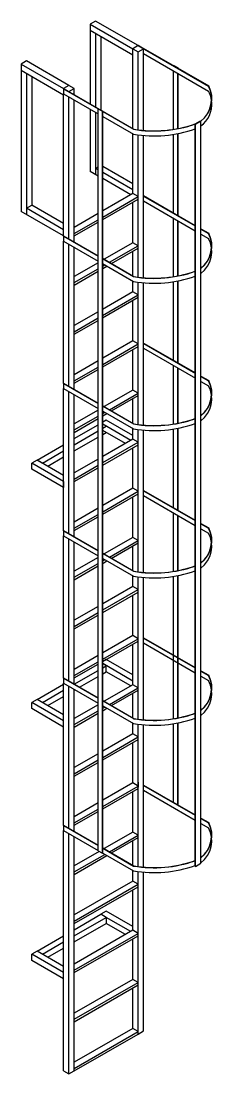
# Model space of a CAD drawing. Header units: millimetres. Extents: x -345 to 2205, y -2480 to 2059.
# Drawn here: x -344.75 to -343.2, y -2479.65 to -2471.08 of the extents above; entities that cross this region are included whole.
import ezdxf

# ---------------------------------------------------------------- set-up
doc = ezdxf.new("R2010")
doc.units = ezdxf.units.MM

msp = doc.modelspace()

# ---------------------------------------------------------------- linework, layer by layer
at = {"linetype": 'Continuous', "ltscale": 0.5}
for points in [[(-343.8022, -2471.2766), (-344.1486, -2471.0766), (-344.1919, -2471.1016), (-343.8455, -2471.3016)], [(-344.1919, -2471.1016), (-344.1919, -2471.1516)], [(-344.1919, -2471.1516), (-343.8455, -2471.3516)], [(-344.1919, -2471.1516), (-344.1919, -2471.7516)], [(-344.1486, -2471.1766), (-344.1486, -2471.7766)], [(-344.1053, -2471.2016), (-344.1053, -2471.8016)], [(-343.8022, -2471.3266), (-343.7589, -2471.3016), (-343.8022, -2471.2766), (-343.8455, -2471.3016), (-343.8022, -2471.3266)], [(-343.8455, -2471.9516), (-343.8455, -2471.3016)], [(-343.8022, -2471.2766), (-343.7996, -2471.2751)], [(-343.8022, -2471.2766), (-343.2306, -2471.6066)], [(-343.7996, -2471.2751), (-343.228, -2471.6051)], [(-343.7589, -2471.9665), (-343.7589, -2471.3016)], [(-343.8022, -2471.9618), (-343.8022, -2471.3266)], [(-343.7589, -2471.3416), (-343.2306, -2471.6466)], [(-344.3651, -2471.6016), (-344.7115, -2471.4016), (-344.7548, -2471.4266), (-344.4084, -2471.6266)], [(-344.7548, -2471.4266), (-344.7548, -2471.4766)], [(-344.7548, -2471.4766), (-344.4084, -2471.6766)], [(-344.7548, -2471.4766), (-344.7548, -2472.6266)], [(-343.5112, -2471.4386), (-343.5138, -2471.4401)], [(-343.5138, -2471.9582), (-343.5138, -2471.4831)], [(-343.5112, -2471.4386), (-343.4765, -2471.4586)], [(-343.4765, -2471.4586), (-343.4791, -2471.4601)], [(-343.4765, -2471.4616), (-343.4765, -2471.4586)], [(-344.7115, -2471.5016), (-344.7115, -2472.6516)], [(-344.6682, -2471.5266), (-344.6682, -2472.5766)], [(-343.4791, -2471.9521), (-343.4791, -2471.5031)], [(-343.4765, -2471.9516), (-343.4765, -2471.5046)], [(-344.411, -2471.6281), (-344.4084, -2471.6266)], [(-344.411, -2471.6281), (-344.411, -2471.6681)], [(-344.411, -2471.6281), (-343.8394, -2471.9581)], [(-344.3651, -2471.6516), (-344.3218, -2471.6266), (-344.3651, -2471.6016), (-344.4084, -2471.6266), (-344.3651, -2471.6516)], [(-344.4084, -2471.6266), (-343.8368, -2471.9566)], [(-344.3218, -2471.6796), (-344.3218, -2471.6266)], [(-344.411, -2471.6681), (-344.1278, -2471.8316)], [(-344.4084, -2472.8266), (-344.4084, -2471.6696)], [(-344.3651, -2472.8516), (-344.3651, -2471.6946)], [(-344.3218, -2472.8766), (-344.3218, -2471.7196)], [(-344.1919, -2471.7946), (-344.1919, -2472.3016)], [(-344.1486, -2471.8196), (-344.1486, -2472.3266)], [(-344.1252, -2471.7901), (-344.1278, -2471.7916)], [(-344.1278, -2471.7916), (-344.0932, -2471.8116)], [(-344.1278, -2473.0316), (-344.1278, -2471.7916)], [(-344.0906, -2471.8101), (-344.0932, -2471.8116)], [(-344.0932, -2473.0516), (-344.0932, -2471.8116)], [(-344.0906, -2473.0531), (-344.0906, -2471.8101)], [(-344.0906, -2471.8531), (-343.8394, -2471.9981)], [(-343.3383, -2471.9148), (-343.295, -2471.8898)], [(-343.3383, -2471.9148), (-343.3357, -2471.9163)], [(-343.3383, -2473.1548), (-343.3383, -2471.9148)], [(-343.3357, -2471.9163), (-343.2924, -2471.8913)], [(-343.295, -2471.8898), (-343.2924, -2471.8913)], [(-343.2924, -2473.1313), (-343.2924, -2471.8913)], [(-343.8455, -2472.4816), (-343.8455, -2471.9946)], [(-343.5138, -2472.6401), (-343.5138, -2471.9993)], [(-343.4791, -2472.6601), (-343.4791, -2471.9931)], [(-343.4765, -2472.6616), (-343.4765, -2471.9926)], [(-343.3357, -2473.1539), (-343.3357, -2471.9163)], [(-343.8022, -2473.1618), (-343.8022, -2472.0036)], [(-343.7589, -2473.1665), (-343.7589, -2472.0083)], [(-344.1278, -2472.3386), (-344.1919, -2472.3016)], [(-344.1486, -2472.2766), (-344.1278, -2472.2646)], [(-344.1278, -2472.2886), (-344.1486, -2472.2766)], [(-343.8455, -2472.4016), (-344.0906, -2472.2601)], [(-343.8455, -2472.4516), (-344.0906, -2472.3101)], [(-343.8628, -2472.4916), (-344.0906, -2472.3601)], [(-344.0906, -2472.6731), (-343.8022, -2472.5066), (-343.8455, -2472.4816), (-344.0906, -2472.6231)], [(-343.7589, -2472.4986), (-343.3383, -2472.7414)], [(-343.7589, -2472.5016), (-343.3383, -2472.7444)], [(-344.7115, -2472.6016), (-344.6682, -2472.5766), (-344.6682, -2472.5766)], [(-344.4084, -2472.7266), (-344.6682, -2472.5766)], [(-344.0906, -2472.6931), (-343.8022, -2472.5266)], [(-343.8455, -2472.8816), (-343.8455, -2472.5516)], [(-343.7589, -2472.5416), (-343.3383, -2472.7844)], [(-344.4084, -2472.8266), (-344.7548, -2472.6266)], [(-344.4084, -2472.7766), (-344.7115, -2472.6016)], [(-344.1278, -2472.6446), (-344.3218, -2472.7566)], [(-343.5138, -2473.1582), (-343.5138, -2472.6831)], [(-344.3218, -2472.8066), (-344.1278, -2472.6946)], [(-344.3218, -2472.8266), (-344.1278, -2472.7146)], [(-343.4791, -2473.1521), (-343.4791, -2472.7031)], [(-343.4765, -2473.1516), (-343.4765, -2472.7046)], [(-343.2924, -2472.7679), (-343.228, -2472.8051)], [(-343.2924, -2472.7709), (-343.2306, -2472.8066)], [(-344.411, -2472.8281), (-344.4084, -2472.8266)], [(-344.411, -2472.8281), (-344.411, -2472.8681)], [(-344.411, -2472.8281), (-344.1278, -2472.9916)], [(-344.4084, -2472.8266), (-344.4084, -2472.7766)], [(-344.4084, -2472.8266), (-344.1278, -2472.9886)], [(-343.2924, -2472.8109), (-343.2306, -2472.8466)], [(-344.411, -2472.8681), (-344.1278, -2473.0316)], [(-344.4084, -2474.0266), (-344.4084, -2472.8696)], [(-344.3651, -2474.0516), (-344.3651, -2472.8946)], [(-344.3218, -2474.0766), (-344.3218, -2472.9166)], [(-344.036, -2473.0416), (-343.8022, -2472.9066), (-343.8455, -2472.8816), (-344.0793, -2473.0166)], [(-344.0187, -2473.0516), (-343.8022, -2472.9266)], [(-344.0932, -2473.0086), (-343.8368, -2473.1566)], [(-344.0932, -2473.0116), (-343.8394, -2473.1581)], [(-343.8455, -2473.1516), (-343.8455, -2472.9516)], [(-344.1278, -2473.0446), (-344.3218, -2473.1566)], [(-344.3218, -2473.2066), (-344.1278, -2473.0946)], [(-344.3218, -2473.2266), (-344.1278, -2473.1146)], [(-344.1278, -2477.8346), (-344.1278, -2473.0316)], [(-344.0932, -2477.8546), (-344.0932, -2473.0516)], [(-344.0932, -2473.0516), (-343.8394, -2473.1981)], [(-344.0906, -2477.8531), (-344.0906, -2473.0531)], [(-344.0906, -2473.0731), (-344.0732, -2473.0631)], [(-344.0906, -2473.0931), (-344.0559, -2473.0731)], [(-343.8455, -2473.2816), (-343.8455, -2473.1946)], [(-343.5138, -2473.8401), (-343.5138, -2473.1993)], [(-343.4791, -2473.8601), (-343.4791, -2473.1931)], [(-343.4765, -2473.8616), (-343.4765, -2473.1926)], [(-343.3383, -2477.9594), (-343.3383, -2473.1548)], [(-343.3357, -2477.9609), (-343.3357, -2473.1539)], [(-343.2924, -2477.9359), (-343.2924, -2473.1313)], [(-344.0932, -2473.4746), (-343.8022, -2473.3066), (-343.8455, -2473.2816), (-344.0932, -2473.4246)], [(-343.8022, -2474.3618), (-343.8022, -2473.2036)], [(-343.7589, -2474.3665), (-343.7589, -2473.2083)], [(-344.0932, -2473.4946), (-343.8022, -2473.3266)], [(-343.8455, -2473.6816), (-343.8455, -2473.3516)], [(-344.1278, -2473.4446), (-344.3218, -2473.5566)], [(-344.3218, -2473.6066), (-344.1278, -2473.4946)], [(-344.3218, -2473.6266), (-344.1278, -2473.5146)], [(-344.0906, -2473.8731), (-343.8022, -2473.7066), (-343.8455, -2473.6816), (-344.0906, -2473.8231)], [(-343.7589, -2473.6986), (-343.3357, -2473.9429)], [(-343.7589, -2473.7016), (-343.3357, -2473.9459)], [(-344.0906, -2473.8931), (-343.8022, -2473.7266)], [(-343.8455, -2474.0816), (-343.8455, -2473.7516)], [(-343.7589, -2473.7416), (-343.3357, -2473.9859)], [(-344.1278, -2473.8446), (-344.3218, -2473.9566)], [(-343.5138, -2474.3582), (-343.5138, -2473.8831)], [(-344.3218, -2474.0066), (-344.1278, -2473.8946)], [(-344.3218, -2474.0266), (-344.1278, -2473.9146)], [(-343.4791, -2474.3521), (-343.4791, -2473.9031)], [(-343.4765, -2474.3516), (-343.4765, -2473.9046)], [(-343.2924, -2473.9679), (-343.228, -2474.0051)], [(-343.2924, -2473.9709), (-343.2306, -2474.0066)], [(-344.411, -2474.0281), (-344.4084, -2474.0266)], [(-344.411, -2474.0281), (-344.411, -2474.0681)], [(-344.411, -2474.0281), (-344.1278, -2474.1916)], [(-344.4084, -2474.0266), (-344.1278, -2474.1886)], [(-343.2924, -2474.0109), (-343.2306, -2474.0466)], [(-344.411, -2474.0681), (-344.1278, -2474.2316)], [(-344.4084, -2475.2266), (-344.4084, -2474.0696)], [(-344.3651, -2475.2516), (-344.3651, -2474.0946)], [(-344.3218, -2475.2766), (-344.3218, -2474.1196)], [(-344.036, -2474.2416), (-343.8022, -2474.1066), (-343.8455, -2474.0816), (-344.0793, -2474.2166)], [(-344.0187, -2474.2516), (-343.8022, -2474.1266)], [(-344.0906, -2474.2101), (-343.8368, -2474.3566)], [(-344.0906, -2474.2131), (-343.8394, -2474.3581)], [(-343.8455, -2474.3516), (-343.8455, -2474.1516)], [(-344.1278, -2474.2446), (-344.3218, -2474.3566)], [(-344.3218, -2474.4066), (-344.1278, -2474.2946)], [(-344.3218, -2474.4266), (-344.1278, -2474.3146)], [(-344.1313, -2474.3166), (-344.1278, -2474.3146)], [(-344.0906, -2474.2531), (-343.8394, -2474.3981)], [(-344.0906, -2474.2731), (-344.0732, -2474.2631)], [(-344.0906, -2474.2931), (-344.0559, -2474.2731)], [(-344.3218, -2474.4766), (-344.1278, -2474.3646)], [(-343.8455, -2474.4516), (-344.062, -2474.3266), (-344.0906, -2474.3431)], [(-343.8628, -2474.4916), (-344.0906, -2474.3601)], [(-343.8628, -2474.4916), (-344.0906, -2474.3601)], [(-344.0906, -2474.3931), (-344.062, -2474.3766), (-344.0906, -2474.3601)], [(-343.8455, -2474.4816), (-343.8455, -2474.3946)], [(-343.5138, -2475.0401), (-343.5138, -2474.3993)], [(-343.4791, -2475.0601), (-343.4791, -2474.3931)], [(-343.4765, -2475.0616), (-343.4765, -2474.3926)], [(-344.3218, -2474.5266), (-344.1278, -2474.4146)], [(-344.3218, -2474.5766), (-344.1278, -2474.4646)], [(-343.9061, -2474.5166), (-344.0906, -2474.4101)], [(-344.0906, -2474.4431), (-344.062, -2474.4266)], [(-344.0906, -2474.6731), (-343.8022, -2474.5066), (-343.8455, -2474.4816), (-344.0906, -2474.6231)], [(-343.8022, -2475.5618), (-343.8022, -2474.4036)], [(-343.7589, -2475.5665), (-343.7589, -2474.4083)], [(-344.6249, -2474.6516), (-344.4084, -2474.5266)], [(-344.0906, -2474.6931), (-343.8022, -2474.5266)], [(-343.8455, -2474.8816), (-343.8455, -2474.5516)], [(-344.4084, -2474.7766), (-344.6249, -2474.6516), (-344.6682, -2474.6766)], [(-344.6249, -2474.6516), (-344.5816, -2474.6766), (-344.4084, -2474.5766)], [(-344.5383, -2474.7016), (-344.4084, -2474.6266)], [(-344.1278, -2474.6446), (-344.3218, -2474.7566)], [(-344.4084, -2474.8266), (-344.6682, -2474.6766)], [(-344.6682, -2474.7266), (-344.6682, -2474.6766)], [(-344.4084, -2474.8766), (-344.6682, -2474.7266)], [(-344.3218, -2474.8066), (-344.1278, -2474.6946)], [(-344.3218, -2474.8266), (-344.1278, -2474.7146)], [(-344.4084, -2474.8266), (-344.4084, -2474.7766)], [(-344.4084, -2474.8266), (-344.4084, -2474.8766)], [(-344.0906, -2475.0731), (-343.8022, -2474.9066), (-343.8455, -2474.8816), (-344.0906, -2475.0231)], [(-343.7589, -2474.8986), (-343.3383, -2475.1414)], [(-343.7589, -2474.9016), (-343.3383, -2475.1444)], [(-344.0906, -2475.0931), (-343.8022, -2474.9266)], [(-343.8455, -2475.2816), (-343.8455, -2474.9516)], [(-343.7589, -2474.9416), (-343.3383, -2475.1844)], [(-344.1278, -2475.0446), (-344.3218, -2475.1566)], [(-343.5138, -2475.5582), (-343.5138, -2475.0831)], [(-344.3218, -2475.2066), (-344.1278, -2475.0946)], [(-344.3218, -2475.2266), (-344.1278, -2475.1146)], [(-343.4791, -2475.5521), (-343.4791, -2475.1031)], [(-343.4765, -2475.5516), (-343.4765, -2475.1046)], [(-343.2924, -2475.1679), (-343.228, -2475.2051)], [(-343.2924, -2475.1709), (-343.2306, -2475.2066)], [(-344.411, -2475.2281), (-344.4084, -2475.2266)], [(-344.411, -2475.2281), (-344.411, -2475.2681)], [(-344.411, -2475.2281), (-344.1278, -2475.3916)], [(-344.4084, -2475.2266), (-344.1278, -2475.3886)], [(-343.2924, -2475.2109), (-343.2306, -2475.2466)], [(-344.411, -2475.2681), (-344.1278, -2475.4316)], [(-344.4084, -2476.4266), (-344.4084, -2475.2696)], [(-344.3651, -2476.4516), (-344.3651, -2475.2946)], [(-344.3218, -2476.4766), (-344.3218, -2475.3196)], [(-344.036, -2475.4416), (-343.8022, -2475.3066), (-343.8455, -2475.2816), (-344.0793, -2475.4166)], [(-344.0213, -2475.4531), (-343.8022, -2475.3266)], [(-344.0906, -2475.4101), (-343.8368, -2475.5566)], [(-344.0906, -2475.4131), (-343.8394, -2475.5581)], [(-343.8455, -2475.5516), (-343.8455, -2475.3516)], [(-344.1278, -2475.4446), (-344.3218, -2475.5566)], [(-344.3218, -2475.6066), (-344.1278, -2475.4946)], [(-344.3218, -2475.6266), (-344.1278, -2475.5146)], [(-344.0906, -2475.4531), (-343.8394, -2475.5981)], [(-344.0906, -2475.4731), (-344.0732, -2475.4631)], [(-344.0906, -2475.4931), (-344.0559, -2475.4731)], [(-343.8455, -2475.6816), (-343.8455, -2475.5946)], [(-343.5138, -2476.7582), (-343.5138, -2475.5993)], [(-343.4791, -2476.7521), (-343.4791, -2475.5931)], [(-343.4765, -2476.7516), (-343.4765, -2475.5926)], [(-344.0906, -2475.8731), (-343.8022, -2475.7066), (-343.8455, -2475.6816), (-344.0906, -2475.8231)], [(-343.8022, -2476.7618), (-343.8022, -2475.6036)], [(-343.7589, -2476.7665), (-343.7589, -2475.6083)], [(-344.0906, -2475.8931), (-343.8022, -2475.7266)], [(-343.8455, -2476.0816), (-343.8455, -2475.7516)], [(-344.1278, -2475.8446), (-344.3218, -2475.9566)], [(-344.3218, -2476.0066), (-344.1278, -2475.8946)], [(-344.3218, -2476.0266), (-344.1278, -2475.9146)], [(-344.0906, -2476.2731), (-343.8022, -2476.1066), (-343.8455, -2476.0816), (-344.0906, -2476.2231)], [(-343.7589, -2476.0986), (-343.3383, -2476.3414)], [(-343.7589, -2476.1016), (-343.3383, -2476.3444)], [(-344.0906, -2476.2931), (-343.8022, -2476.1266)], [(-343.8455, -2476.4816), (-343.8455, -2476.1516)], [(-343.7589, -2476.1416), (-343.3383, -2476.3844)], [(-344.1278, -2476.2446), (-344.3218, -2476.3566)], [(-343.8455, -2476.4016), (-344.062, -2476.2766), (-344.0906, -2476.2931)], [(-344.3218, -2476.4066), (-344.1278, -2476.2946)], [(-344.3218, -2476.4266), (-344.1278, -2476.3146)], [(-344.3218, -2476.4766), (-344.1278, -2476.3646)], [(-343.8455, -2476.4516), (-344.0906, -2476.3101)], [(-344.0906, -2476.3431), (-344.062, -2476.3266), (-344.0906, -2476.3101)], [(-344.062, -2476.3766), (-344.062, -2476.3266)], [(-343.2924, -2476.3679), (-343.228, -2476.4051)], [(-343.2924, -2476.3709), (-343.2306, -2476.4066)], [(-344.411, -2476.4281), (-344.4084, -2476.4266)], [(-344.411, -2476.4281), (-344.411, -2476.4681)], [(-344.411, -2476.4281), (-344.1278, -2476.5916)], [(-344.4084, -2476.4266), (-344.1278, -2476.5886)], [(-344.2785, -2476.5016), (-344.1278, -2476.4146)], [(-344.0906, -2476.3931), (-344.062, -2476.3766)], [(-343.8628, -2476.4916), (-344.062, -2476.3766)], [(-343.2924, -2476.4109), (-343.2306, -2476.4466)], [(-344.6249, -2476.6016), (-344.4084, -2476.4766)], [(-344.5816, -2476.6266), (-344.5816, -2476.6266), (-344.4084, -2476.5266)], [(-344.411, -2476.4681), (-344.1278, -2476.6316)], [(-344.4084, -2477.6266), (-344.4084, -2476.4696)], [(-344.3651, -2477.6516), (-344.3651, -2476.4946)], [(-344.3218, -2477.6766), (-344.3218, -2476.5196)], [(-344.3218, -2476.5266), (-344.3157, -2476.5231)], [(-344.036, -2476.6416), (-343.8022, -2476.5066), (-343.8455, -2476.4816), (-344.0793, -2476.6166)], [(-344.0187, -2476.6516), (-343.8022, -2476.5266)], [(-344.4084, -2476.7266), (-344.6249, -2476.6016), (-344.6682, -2476.6266)], [(-344.4084, -2476.7766), (-344.6682, -2476.6266)], [(-344.6682, -2476.6766), (-344.6682, -2476.6266)], [(-344.5383, -2476.6516), (-344.4084, -2476.5766)], [(-344.0906, -2476.6101), (-343.8368, -2476.7566)], [(-344.0906, -2476.6131), (-343.8394, -2476.7581)], [(-343.8455, -2476.7516), (-343.8455, -2476.5516)], [(-344.4084, -2476.8266), (-344.6682, -2476.6766)], [(-344.1278, -2476.6446), (-344.3218, -2476.7566)], [(-344.3218, -2476.8066), (-344.1278, -2476.6946)], [(-344.3218, -2476.8266), (-344.1278, -2476.7146)], [(-344.0906, -2476.6531), (-343.8394, -2476.7981)], [(-344.0906, -2476.6731), (-344.0732, -2476.6631)], [(-344.0906, -2476.6931), (-344.0559, -2476.6731)], [(-343.8455, -2476.8816), (-343.8455, -2476.7946)], [(-343.5138, -2477.4401), (-343.5138, -2476.7993)], [(-343.4791, -2477.4601), (-343.4791, -2476.7931)], [(-343.4765, -2477.4616), (-343.4765, -2476.7926)], [(-344.0906, -2477.0731), (-343.8022, -2476.9066), (-343.8455, -2476.8816), (-344.0906, -2477.0231)], [(-343.8022, -2477.9618), (-343.8022, -2476.8036)], [(-343.7589, -2477.9665), (-343.7589, -2476.8083)], [(-344.0906, -2477.0931), (-343.8022, -2476.9266)], [(-343.8455, -2477.2816), (-343.8455, -2476.9516)], [(-344.1278, -2477.0446), (-344.3218, -2477.1566)], [(-344.3218, -2477.2066), (-344.1278, -2477.0946)], [(-344.3218, -2477.2266), (-344.1278, -2477.1146)], [(-344.4084, -2477.2266), (-344.4084, -2477.1766)], [(-344.0906, -2477.4731), (-343.8022, -2477.3066), (-343.8455, -2477.2816), (-344.0906, -2477.4231)], [(-343.8022, -2477.2766), (-343.8022, -2477.3166)], [(-343.7589, -2477.2986), (-343.3383, -2477.5414)], [(-343.7589, -2477.3016), (-343.3383, -2477.5444)], [(-344.0906, -2477.4931), (-343.8022, -2477.3266)], [(-343.8455, -2477.6816), (-343.8455, -2477.3516)], [(-343.7589, -2477.3416), (-343.3383, -2477.5844)], [(-344.1278, -2477.4446), (-344.3218, -2477.5566)], [(-344.3218, -2477.6066), (-344.1278, -2477.4946)], [(-344.3218, -2477.6266), (-344.1278, -2477.5146)], [(-343.2924, -2477.5679), (-343.228, -2477.6051)], [(-343.2924, -2477.5709), (-343.2306, -2477.6066)], [(-344.411, -2477.6281), (-344.4084, -2477.6266)], [(-344.411, -2477.6281), (-344.411, -2477.6681)], [(-344.411, -2477.6281), (-344.1278, -2477.7916)], [(-344.4084, -2477.6266), (-344.1278, -2477.7886)], [(-343.2924, -2477.6109), (-343.2306, -2477.6466)], [(-344.411, -2477.6681), (-344.1278, -2477.8316)], [(-344.4084, -2479.6266), (-344.4084, -2477.6696)], [(-344.3651, -2479.6516), (-344.3651, -2477.6946)], [(-344.3218, -2479.6266), (-344.3218, -2477.7196)], [(-344.036, -2477.8416), (-343.8022, -2477.7066), (-343.8455, -2477.6816), (-344.0793, -2477.8166)], [(-344.0187, -2477.8516), (-343.8022, -2477.7266)], [(-344.0906, -2477.8101), (-343.8368, -2477.9566)], [(-344.0906, -2477.8131), (-343.8394, -2477.9581)], [(-343.8455, -2477.9516), (-343.8455, -2477.7516)], [(-344.1191, -2477.8396), (-344.3218, -2477.9566)], [(-344.3218, -2478.0066), (-344.0732, -2477.8631)], [(-344.3218, -2478.0266), (-344.0559, -2477.8731)], [(-344.1278, -2477.8346), (-344.0932, -2477.8546)], [(-344.0906, -2477.8531), (-344.0932, -2477.8546)], [(-344.0906, -2477.8531), (-343.8394, -2477.9981)], [(-343.8455, -2478.0816), (-343.8455, -2477.9946)], [(-343.3383, -2477.9594), (-343.3357, -2477.9609)], [(-343.3357, -2477.9609), (-343.2924, -2477.9359)], [(-344.3218, -2478.4066), (-343.8022, -2478.1066), (-343.8455, -2478.0816), (-344.3218, -2478.3566)], [(-343.8022, -2479.3266), (-343.8022, -2478.0036)], [(-343.7589, -2479.3016), (-343.7589, -2478.0083)], [(-344.3218, -2478.4266), (-343.8022, -2478.1266)], [(-343.8455, -2478.4816), (-343.8455, -2478.1516)], [(-343.8455, -2478.4516), (-344.062, -2478.3266), (-344.1053, -2478.3516)], [(-344.3218, -2478.5266), (-344.062, -2478.3766), (-344.1053, -2478.3516)], [(-344.3218, -2478.4766), (-344.1053, -2478.3516)], [(-344.3218, -2478.5766), (-344.062, -2478.4266)], [(-343.8628, -2478.4916), (-344.062, -2478.3766)], [(-344.062, -2478.3766), (-344.062, -2478.4266)], [(-343.9061, -2478.5166), (-344.062, -2478.4266)], [(-344.3218, -2478.8066), (-343.8022, -2478.5066), (-343.8455, -2478.4816), (-344.3218, -2478.7566)], [(-344.6249, -2478.6516), (-344.4084, -2478.5266)], [(-344.5816, -2478.6766), (-344.5816, -2478.6766), (-344.4084, -2478.5766)], [(-344.3218, -2478.8266), (-343.8022, -2478.5266)], [(-343.8455, -2478.8816), (-343.8455, -2478.5516)], [(-344.4084, -2478.7766), (-344.6249, -2478.6516), (-344.6682, -2478.6766)], [(-344.4084, -2478.8266), (-344.6682, -2478.6766)], [(-344.6682, -2478.7266), (-344.6682, -2478.6766)], [(-344.5383, -2478.7016), (-344.4084, -2478.6266)], [(-344.4084, -2478.8766), (-344.6682, -2478.7266)], [(-344.3218, -2479.2066), (-343.8022, -2478.9066), (-343.8455, -2478.8816), (-344.3218, -2479.1566)], [(-344.3218, -2479.2266), (-343.8022, -2478.9266)], [(-343.8455, -2479.2816), (-343.8455, -2478.9516)], [(-344.3218, -2479.6266), (-344.3218, -2479.2266)], [(-344.3218, -2479.6066), (-343.8022, -2479.3066), (-343.8455, -2479.2816), (-344.3218, -2479.5566)], [(-344.3218, -2479.6266), (-343.8022, -2479.3266)], [(-343.8022, -2479.3266), (-343.7589, -2479.3016)], [(-343.8022, -2479.3266), (-343.8022, -2479.3066)], [(-344.4084, -2479.6266), (-344.3651, -2479.6516)], [(-344.3651, -2479.6016), (-344.3651, -2479.5816)], [(-344.3651, -2479.6516), (-344.3218, -2479.6266)], [(-344.3218, -2479.6266), (-344.3218, -2479.6066)]]:
    msp.add_lwpolyline(points, dxfattribs=at)
msp.add_lwpolyline([(-344.3651, -2479.6016), (-344.3651, -2479.6016)], close=True, dxfattribs=at)
for centre, radius, start, end in [((-343.4298, -2471.7116), 0.2252, 307.28599, 27.79577), ((-343.4283, -2471.7102), 0.2262, 306.85207, 27.69132), ((-343.4238, -2471.7537), 0.2209, 7.80326, 28.9989), ((-343.4238, -2471.7537), 0.2209, 306.506, 4.54798), ((-343.6729, -2470.9635), 1.0085, 260.49637, 289.37808), ((-343.6703, -2470.962), 1.0085, 260.49637, 289.37808), ((-343.6729, -2471.0035), 1.0085, 260.49637, 289.37808), ((-343.4283, -2472.9102), 0.2262, 306.92125, 27.69132), ((-343.4298, -2472.9116), 0.2252, 307.59915, 27.79577), ((-343.4238, -2472.9537), 0.2209, 306.506, 28.9989), ((-343.6729, -2472.1635), 1.0085, 260.49637, 289.37808), ((-343.6703, -2472.162), 1.0085, 260.49637, 289.22168), ((-343.6729, -2472.2035), 1.0085, 260.49637, 289.37808), ((-343.4283, -2474.1102), 0.2262, 306.92125, 27.69132), ((-343.4298, -2474.1116), 0.2252, 307.59915, 27.79577), ((-343.4238, -2474.1537), 0.2209, 306.506, 28.9989), ((-343.6729, -2473.3635), 1.0085, 260.49637, 289.37808), ((-343.6703, -2473.362), 1.0085, 260.49637, 289.22168), ((-343.6729, -2473.4035), 1.0085, 260.49637, 289.37808), ((-343.4283, -2475.3102), 0.2262, 306.92125, 27.69132), ((-343.4298, -2475.3116), 0.2252, 307.59915, 27.79577), ((-343.4238, -2475.3537), 0.2209, 306.506, 28.9989), ((-343.6729, -2474.5635), 1.0085, 260.49637, 289.37808), ((-343.6703, -2474.562), 1.0085, 260.49637, 289.22168), ((-343.6729, -2474.6035), 1.0085, 260.49637, 289.37808), ((-343.4283, -2476.5102), 0.2262, 306.92125, 27.69132), ((-343.4298, -2476.5116), 0.2252, 307.59915, 27.79577), ((-343.4238, -2476.5537), 0.2209, 306.506, 28.9989), ((-343.6729, -2475.7635), 1.0085, 260.49637, 289.37808), ((-343.6703, -2475.762), 1.0085, 260.49637, 289.22168), ((-343.6729, -2475.8035), 1.0085, 260.49637, 289.37808), ((-343.4283, -2477.7102), 0.2262, 306.92125, 27.69132), ((-343.4298, -2477.7116), 0.2252, 307.59915, 27.79577), ((-343.4238, -2477.7537), 0.2209, 306.506, 28.9989), ((-343.6729, -2476.9635), 1.0085, 260.49637, 289.37808), ((-343.6703, -2476.962), 1.0085, 260.49637, 289.22168), ((-343.6729, -2477.0035), 1.0085, 260.49637, 289.37808)]:
    msp.add_arc(centre, radius, start, end, dxfattribs=at)

doc.saveas('drawing.dxf')
